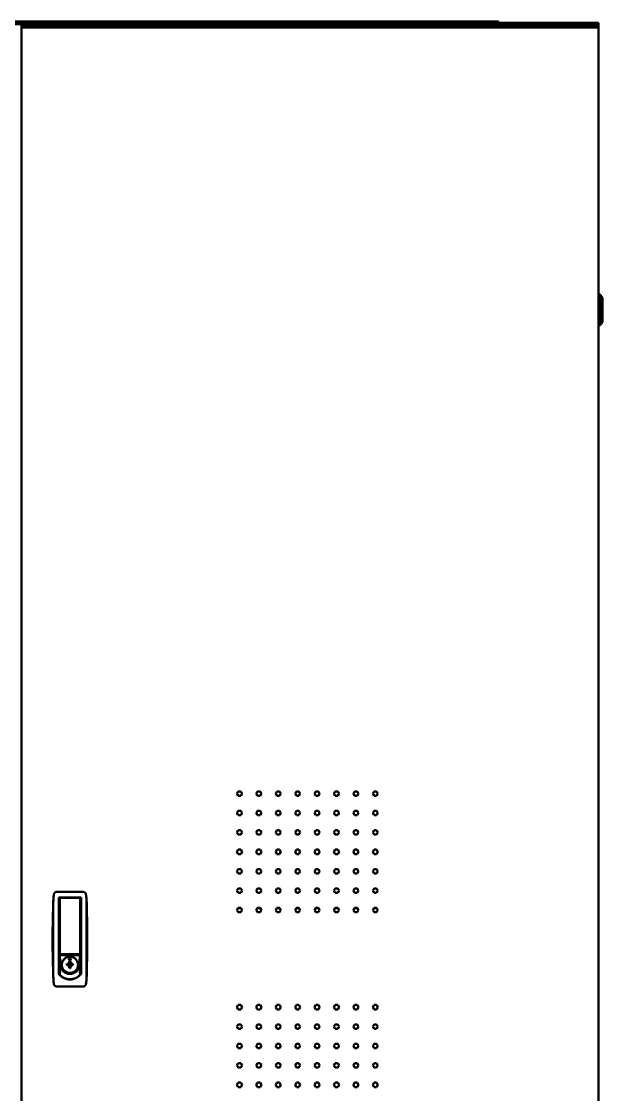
# Model space of a CAD drawing. Header units: millimetres. Extents: x 0 to 114, y -14 to 195.
# Drawn here: x 56.9 to 113.8, y 89.9 to 195 of the extents above; entities that cross this region are included whole.
import ezdxf

# ---------------------------------------------------------------- set-up
doc = ezdxf.new("R2010")
doc.units = ezdxf.units.MM
doc.layers.add('Visible (ANSI)', color=7, linetype='Continuous', lineweight=50)

msp = doc.modelspace()

# ---------------------------------------------------------------- linework, layer by layer
at = {"layer": 'Visible (ANSI)'}
for p, q in [((0.634, 194.878), (112.795, 194.878)), ((0.634, 194.726), (112.795, 194.726)), ((10.425, 195), (103.004, 195)), ((56.874, 194.599), (57.178, 194.599)), ((56.874, 194.599), (56.874, 194.447)), ((65.74, 194.599), (57.178, 194.599)), ((65.74, 194.599), (65.896, 194.599)), ((67.815, 194.599), (65.896, 194.599)), ((67.893, 194.599), (67.815, 194.599)), ((102.409, 194.599), (67.893, 194.599)), ((102.487, 194.599), (102.409, 194.599)), ((104.405, 194.599), (102.487, 194.599)), ((103.004, 195), (103.638, 195)), ((103.638, 194.878), (103.638, 195)), ((104.405, 194.599), (104.562, 194.599)), ((113.124, 194.599), (104.562, 194.599)), ((108.356, 194.599), (108.356, 194.726)), ((108.99, 194.726), (112.795, 194.726)), ((112.795, 194.878), (113.429, 194.878)), ((113.429, 194.726), (112.795, 194.726)), ((113.429, 194.726), (112.795, 194.726)), ((113.124, 194.599), (113.428, 194.599)), ((113.428, 194.447), (113.428, 194.599)), ((113.429, 194.726), (113.429, 194.878)), ((113.429, 194.726), (113.429, 194.422)), ((56.873, 10.298), (56.873, 194.422)), ((57.178, 194.422), (56.873, 194.422)), ((57.178, 194.447), (56.874, 194.447)), ((57.178, 194.447), (65.74, 194.447)), ((57.178, 194.422), (57.178, 194.447)), ((57.178, 194.422), (65.739, 194.422)), ((65.896, 194.422), (65.739, 194.422)), ((65.896, 194.447), (65.74, 194.447)), ((65.896, 194.447), (67.815, 194.447)), ((67.814, 194.422), (65.896, 194.422)), ((67.893, 194.422), (67.814, 194.422)), ((67.815, 194.447), (67.893, 194.447)), ((67.893, 194.447), (102.409, 194.447)), ((67.893, 194.422), (102.409, 194.422)), ((102.409, 194.447), (102.487, 194.447)), ((102.409, 194.422), (102.488, 194.422)), ((102.487, 194.447), (104.405, 194.447)), ((102.488, 194.422), (104.406, 194.422)), ((104.562, 194.447), (104.405, 194.447)), ((104.563, 194.422), (104.406, 194.422)), ((104.562, 194.447), (113.124, 194.447)), ((104.563, 194.422), (113.124, 194.422)), ((113.428, 194.447), (113.124, 194.447)), ((113.124, 194.422), (113.124, 194.447)), ((113.429, 194.422), (113.124, 194.422)), ((113.429, 194.422), (113.429, 10.298)), ((113.435, 168.239), (113.435, 165.243)), ((113.585, 168.239), (113.435, 168.239)), ((113.585, 168.239), (113.585, 165.243)), ((113.835, 167.94), (113.585, 168.239)), ((113.435, 167.84), (113.429, 167.84)), ((113.435, 167.22), (113.429, 167.22)), ((113.835, 167.94), (113.835, 165.543)), ((113.435, 166.262), (113.429, 166.262)), ((113.435, 165.643), (113.429, 165.643)), ((113.585, 165.243), (113.435, 165.243)), ((113.835, 165.543), (113.585, 165.243)), ((77.993, 119.364), (78.118, 119.58)), ((78.118, 119.148), (77.993, 119.364)), ((78.118, 119.58), (78.368, 119.58)), ((78.368, 119.148), (78.118, 119.148)), ((78.368, 119.58), (78.493, 119.364)), ((78.493, 119.364), (78.368, 119.148)), ((79.896, 119.364), (80.02, 119.58)), ((80.02, 119.148), (79.896, 119.364)), ((80.02, 119.58), (80.27, 119.58)), ((80.27, 119.148), (80.02, 119.148)), ((80.27, 119.58), (80.395, 119.364)), ((80.395, 119.364), (80.27, 119.148)), ((81.798, 119.364), (81.923, 119.58)), ((81.923, 119.148), (81.798, 119.364)), ((81.923, 119.58), (82.172, 119.58)), ((82.172, 119.148), (81.923, 119.148)), ((82.172, 119.58), (82.297, 119.364)), ((82.297, 119.364), (82.172, 119.148)), ((83.7, 119.364), (83.825, 119.58)), ((83.825, 119.148), (83.7, 119.364)), ((83.825, 119.58), (84.075, 119.58)), ((84.075, 119.148), (83.825, 119.148)), ((84.075, 119.58), (84.2, 119.364)), ((84.2, 119.364), (84.075, 119.148)), ((85.603, 119.364), (85.727, 119.58)), ((85.727, 119.148), (85.603, 119.364)), ((85.727, 119.58), (85.977, 119.58)), ((85.977, 119.148), (85.727, 119.148)), ((85.977, 119.58), (86.102, 119.364)), ((86.102, 119.364), (85.977, 119.148)), ((87.505, 119.364), (87.63, 119.58)), ((87.63, 119.148), (87.505, 119.364)), ((87.63, 119.58), (87.879, 119.58)), ((87.879, 119.148), (87.63, 119.148)), ((87.879, 119.58), (88.004, 119.364)), ((88.004, 119.364), (87.879, 119.148)), ((89.407, 119.364), (89.532, 119.58)), ((89.532, 119.148), (89.407, 119.364)), ((89.532, 119.58), (89.782, 119.58)), ((89.782, 119.148), (89.532, 119.148)), ((89.782, 119.58), (89.907, 119.364)), ((89.907, 119.364), (89.782, 119.148)), ((91.31, 119.364), (91.434, 119.58)), ((91.434, 119.148), (91.31, 119.364)), ((91.434, 119.58), (91.684, 119.58)), ((91.684, 119.148), (91.434, 119.148)), ((91.684, 119.58), (91.809, 119.364)), ((91.809, 119.364), (91.684, 119.148)), ((77.993, 117.462), (78.118, 117.678)), ((78.118, 117.245), (77.993, 117.462)), ((78.118, 117.678), (78.368, 117.678)), ((78.368, 117.245), (78.118, 117.245)), ((78.368, 117.678), (78.493, 117.462)), ((78.493, 117.462), (78.368, 117.245)), ((79.896, 117.462), (80.02, 117.678)), ((80.02, 117.245), (79.896, 117.462)), ((80.02, 117.678), (80.27, 117.678)), ((80.27, 117.245), (80.02, 117.245)), ((80.27, 117.678), (80.395, 117.462)), ((80.395, 117.462), (80.27, 117.245)), ((81.798, 117.462), (81.923, 117.678)), ((81.923, 117.245), (81.798, 117.462)), ((81.923, 117.678), (82.172, 117.678)), ((82.172, 117.245), (81.923, 117.245)), ((82.172, 117.678), (82.297, 117.462)), ((82.297, 117.462), (82.172, 117.245)), ((83.7, 117.462), (83.825, 117.678)), ((83.825, 117.245), (83.7, 117.462)), ((83.825, 117.678), (84.075, 117.678)), ((84.075, 117.245), (83.825, 117.245)), ((84.075, 117.678), (84.2, 117.462)), ((84.2, 117.462), (84.075, 117.245)), ((85.603, 117.462), (85.727, 117.678)), ((85.727, 117.245), (85.603, 117.462)), ((85.727, 117.678), (85.977, 117.678)), ((85.977, 117.245), (85.727, 117.245)), ((85.977, 117.678), (86.102, 117.462)), ((86.102, 117.462), (85.977, 117.245)), ((87.505, 117.462), (87.63, 117.678)), ((87.63, 117.245), (87.505, 117.462)), ((87.63, 117.678), (87.879, 117.678)), ((87.879, 117.245), (87.63, 117.245)), ((87.879, 117.678), (88.004, 117.462)), ((88.004, 117.462), (87.879, 117.245)), ((89.407, 117.462), (89.532, 117.678)), ((89.532, 117.245), (89.407, 117.462)), ((89.532, 117.678), (89.782, 117.678)), ((89.782, 117.245), (89.532, 117.245)), ((89.782, 117.678), (89.907, 117.462)), ((89.907, 117.462), (89.782, 117.245)), ((91.31, 117.462), (91.434, 117.678)), ((91.434, 117.245), (91.31, 117.462)), ((91.434, 117.678), (91.684, 117.678)), ((91.684, 117.245), (91.434, 117.245)), ((91.684, 117.678), (91.809, 117.462)), ((91.809, 117.462), (91.684, 117.245)), ((77.993, 115.559), (78.118, 115.776)), ((78.118, 115.776), (78.368, 115.776)), ((78.368, 115.776), (78.493, 115.559)), ((79.896, 115.559), (80.02, 115.776)), ((80.02, 115.776), (80.27, 115.776)), ((80.27, 115.776), (80.395, 115.559)), ((81.798, 115.559), (81.923, 115.776)), ((81.923, 115.776), (82.172, 115.776)), ((82.172, 115.776), (82.297, 115.559)), ((83.7, 115.559), (83.825, 115.776)), ((83.825, 115.776), (84.075, 115.776)), ((84.075, 115.776), (84.2, 115.559)), ((85.603, 115.559), (85.727, 115.776)), ((85.727, 115.776), (85.977, 115.776)), ((85.977, 115.776), (86.102, 115.559)), ((87.505, 115.559), (87.63, 115.776)), ((87.63, 115.776), (87.879, 115.776)), ((87.879, 115.776), (88.004, 115.559)), ((89.407, 115.559), (89.532, 115.776)), ((89.532, 115.776), (89.782, 115.776)), ((89.782, 115.776), (89.907, 115.559)), ((91.31, 115.559), (91.434, 115.776)), ((91.434, 115.776), (91.684, 115.776)), ((91.684, 115.776), (91.809, 115.559)), ((78.118, 115.343), (77.993, 115.559)), ((78.368, 115.343), (78.118, 115.343)), ((78.493, 115.559), (78.368, 115.343)), ((80.02, 115.343), (79.896, 115.559)), ((80.27, 115.343), (80.02, 115.343)), ((80.395, 115.559), (80.27, 115.343)), ((81.923, 115.343), (81.798, 115.559)), ((82.172, 115.343), (81.923, 115.343)), ((82.297, 115.559), (82.172, 115.343)), ((83.825, 115.343), (83.7, 115.559)), ((84.075, 115.343), (83.825, 115.343)), ((84.2, 115.559), (84.075, 115.343)), ((85.727, 115.343), (85.603, 115.559)), ((85.977, 115.343), (85.727, 115.343)), ((86.102, 115.559), (85.977, 115.343)), ((87.63, 115.343), (87.505, 115.559)), ((87.879, 115.343), (87.63, 115.343)), ((88.004, 115.559), (87.879, 115.343)), ((89.532, 115.343), (89.407, 115.559)), ((89.782, 115.343), (89.532, 115.343)), ((89.907, 115.559), (89.782, 115.343)), ((91.434, 115.343), (91.31, 115.559)), ((91.684, 115.343), (91.434, 115.343)), ((91.809, 115.559), (91.684, 115.343)), ((77.993, 113.657), (78.118, 113.873)), ((78.118, 113.441), (77.993, 113.657)), ((78.118, 113.873), (78.368, 113.873)), ((78.368, 113.873), (78.493, 113.657)), ((78.493, 113.657), (78.368, 113.441)), ((79.896, 113.657), (80.02, 113.873)), ((80.02, 113.441), (79.896, 113.657)), ((80.02, 113.873), (80.27, 113.873)), ((80.27, 113.873), (80.395, 113.657)), ((80.395, 113.657), (80.27, 113.441)), ((81.798, 113.657), (81.923, 113.873)), ((81.923, 113.441), (81.798, 113.657)), ((81.923, 113.873), (82.172, 113.873)), ((82.172, 113.873), (82.297, 113.657)), ((82.297, 113.657), (82.172, 113.441)), ((83.7, 113.657), (83.825, 113.873)), ((83.825, 113.441), (83.7, 113.657)), ((83.825, 113.873), (84.075, 113.873)), ((84.075, 113.873), (84.2, 113.657)), ((84.2, 113.657), (84.075, 113.441)), ((85.603, 113.657), (85.727, 113.873)), ((85.727, 113.441), (85.603, 113.657)), ((85.727, 113.873), (85.977, 113.873)), ((85.977, 113.873), (86.102, 113.657)), ((86.102, 113.657), (85.977, 113.441)), ((87.505, 113.657), (87.63, 113.873)), ((87.63, 113.441), (87.505, 113.657)), ((87.63, 113.873), (87.879, 113.873)), ((87.879, 113.873), (88.004, 113.657)), ((88.004, 113.657), (87.879, 113.441)), ((89.407, 113.657), (89.532, 113.873)), ((89.532, 113.441), (89.407, 113.657)), ((89.532, 113.873), (89.782, 113.873)), ((89.782, 113.873), (89.907, 113.657)), ((89.907, 113.657), (89.782, 113.441)), ((91.31, 113.657), (91.434, 113.873)), ((91.434, 113.441), (91.31, 113.657)), ((91.434, 113.873), (91.684, 113.873)), ((91.684, 113.873), (91.809, 113.657)), ((91.809, 113.657), (91.684, 113.441)), ((78.368, 113.441), (78.118, 113.441)), ((80.27, 113.441), (80.02, 113.441)), ((82.172, 113.441), (81.923, 113.441)), ((84.075, 113.441), (83.825, 113.441)), ((85.977, 113.441), (85.727, 113.441)), ((87.879, 113.441), (87.63, 113.441)), ((89.782, 113.441), (89.532, 113.441)), ((91.684, 113.441), (91.434, 113.441)), ((77.993, 111.755), (78.118, 111.971)), ((78.118, 111.538), (77.993, 111.755)), ((78.118, 111.971), (78.368, 111.971)), ((78.368, 111.538), (78.118, 111.538)), ((78.368, 111.971), (78.493, 111.755)), ((78.493, 111.755), (78.368, 111.538)), ((79.896, 111.755), (80.02, 111.971)), ((80.02, 111.538), (79.896, 111.755)), ((80.02, 111.971), (80.27, 111.971)), ((80.27, 111.538), (80.02, 111.538)), ((80.27, 111.971), (80.395, 111.755)), ((80.395, 111.755), (80.27, 111.538)), ((81.798, 111.755), (81.923, 111.971)), ((81.923, 111.538), (81.798, 111.755)), ((81.923, 111.971), (82.172, 111.971)), ((82.172, 111.538), (81.923, 111.538)), ((82.172, 111.971), (82.297, 111.755)), ((82.297, 111.755), (82.172, 111.538)), ((83.7, 111.755), (83.825, 111.971)), ((83.825, 111.538), (83.7, 111.755)), ((83.825, 111.971), (84.075, 111.971)), ((84.075, 111.538), (83.825, 111.538)), ((84.075, 111.971), (84.2, 111.755)), ((84.2, 111.755), (84.075, 111.538)), ((85.603, 111.755), (85.727, 111.971)), ((85.727, 111.538), (85.603, 111.755)), ((85.727, 111.971), (85.977, 111.971)), ((85.977, 111.538), (85.727, 111.538)), ((85.977, 111.971), (86.102, 111.755)), ((86.102, 111.755), (85.977, 111.538)), ((87.505, 111.755), (87.63, 111.971)), ((87.63, 111.538), (87.505, 111.755)), ((87.63, 111.971), (87.879, 111.971)), ((87.879, 111.538), (87.63, 111.538)), ((87.879, 111.971), (88.004, 111.755)), ((88.004, 111.755), (87.879, 111.538)), ((89.407, 111.755), (89.532, 111.971)), ((89.532, 111.538), (89.407, 111.755)), ((89.532, 111.971), (89.782, 111.971)), ((89.782, 111.538), (89.532, 111.538)), ((89.782, 111.971), (89.907, 111.755)), ((89.907, 111.755), (89.782, 111.538)), ((91.31, 111.755), (91.434, 111.971)), ((91.434, 111.538), (91.31, 111.755)), ((91.434, 111.971), (91.684, 111.971)), ((91.684, 111.538), (91.434, 111.538)), ((91.684, 111.971), (91.809, 111.755)), ((91.809, 111.755), (91.684, 111.538)), ((62.902, 109.736), (60.348, 109.736)), ((77.993, 109.852), (78.118, 110.069)), ((78.118, 109.636), (77.993, 109.852)), ((78.118, 110.069), (78.368, 110.069)), ((78.368, 109.636), (78.118, 109.636)), ((78.368, 110.069), (78.493, 109.852)), ((78.493, 109.852), (78.368, 109.636)), ((79.896, 109.852), (80.02, 110.069)), ((80.02, 109.636), (79.896, 109.852)), ((80.02, 110.069), (80.27, 110.069)), ((80.27, 109.636), (80.02, 109.636)), ((80.27, 110.069), (80.395, 109.852)), ((80.395, 109.852), (80.27, 109.636)), ((81.798, 109.852), (81.923, 110.069)), ((81.923, 109.636), (81.798, 109.852)), ((81.923, 110.069), (82.172, 110.069)), ((82.172, 109.636), (81.923, 109.636)), ((82.172, 110.069), (82.297, 109.852)), ((82.297, 109.852), (82.172, 109.636)), ((83.7, 109.852), (83.825, 110.069)), ((83.825, 109.636), (83.7, 109.852)), ((83.825, 110.069), (84.075, 110.069)), ((84.075, 109.636), (83.825, 109.636)), ((84.075, 110.069), (84.2, 109.852)), ((84.2, 109.852), (84.075, 109.636)), ((85.603, 109.852), (85.727, 110.069)), ((85.727, 109.636), (85.603, 109.852)), ((85.727, 110.069), (85.977, 110.069)), ((85.977, 109.636), (85.727, 109.636)), ((85.977, 110.069), (86.102, 109.852)), ((86.102, 109.852), (85.977, 109.636)), ((87.505, 109.852), (87.63, 110.069)), ((87.63, 109.636), (87.505, 109.852)), ((87.63, 110.069), (87.879, 110.069)), ((87.879, 109.636), (87.63, 109.636)), ((87.879, 110.069), (88.004, 109.852)), ((88.004, 109.852), (87.879, 109.636)), ((89.407, 109.852), (89.532, 110.069)), ((89.532, 109.636), (89.407, 109.852)), ((89.532, 110.069), (89.782, 110.069)), ((89.782, 109.636), (89.532, 109.636)), ((89.782, 110.069), (89.907, 109.852)), ((89.907, 109.852), (89.782, 109.636)), ((91.31, 109.852), (91.434, 110.069)), ((91.434, 109.636), (91.31, 109.852)), ((91.434, 110.069), (91.684, 110.069)), ((91.684, 109.636), (91.434, 109.636)), ((91.684, 110.069), (91.809, 109.852)), ((91.809, 109.852), (91.684, 109.636)), ((60.527, 101.71), (60.527, 109.186)), ((60.527, 109.186), (62.723, 109.186)), ((60.527, 108.887), (60.626, 108.887)), ((60.527, 108.388), (60.626, 108.388)), ((60.626, 109.087), (60.626, 108.569)), ((60.626, 105.092), (60.626, 108.569)), ((60.676, 109.136), (62.574, 109.136)), ((60.826, 109.142), (60.834, 109.186)), ((60.826, 109.142), (60.826, 109.136)), ((62.416, 109.186), (62.424, 109.142)), ((62.424, 109.136), (62.424, 109.142)), ((62.624, 108.569), (62.624, 109.087)), ((62.723, 108.887), (62.624, 108.887)), ((62.624, 108.569), (62.624, 105.092)), ((62.723, 108.388), (62.624, 108.388)), ((62.723, 101.71), (62.723, 109.186)), ((60.626, 108.122), (60.527, 108.122)), ((62.723, 108.122), (62.624, 108.122)), ((77.993, 107.95), (78.118, 108.166)), ((78.118, 107.734), (77.993, 107.95)), ((78.393, 108.122), (78.093, 108.122)), ((78.118, 108.166), (78.368, 108.166)), ((78.368, 107.734), (78.118, 107.734)), ((78.368, 108.166), (78.493, 107.95)), ((78.493, 107.95), (78.368, 107.734)), ((79.896, 107.95), (80.02, 108.166)), ((80.02, 107.734), (79.896, 107.95)), ((80.295, 108.122), (79.995, 108.122)), ((80.02, 108.166), (80.27, 108.166)), ((80.27, 107.734), (80.02, 107.734)), ((80.27, 108.166), (80.395, 107.95)), ((80.395, 107.95), (80.27, 107.734)), ((81.798, 107.95), (81.923, 108.166)), ((81.923, 107.734), (81.798, 107.95)), ((82.198, 108.122), (81.897, 108.122)), ((81.923, 108.166), (82.172, 108.166)), ((82.172, 107.734), (81.923, 107.734)), ((82.172, 108.166), (82.297, 107.95)), ((82.297, 107.95), (82.172, 107.734)), ((83.7, 107.95), (83.825, 108.166)), ((83.825, 107.734), (83.7, 107.95)), ((84.1, 108.122), (83.8, 108.122)), ((83.825, 108.166), (84.075, 108.166)), ((84.075, 107.734), (83.825, 107.734)), ((84.075, 108.166), (84.2, 107.95)), ((84.2, 107.95), (84.075, 107.734)), ((85.603, 107.95), (85.727, 108.166)), ((85.727, 107.734), (85.603, 107.95)), ((86.002, 108.122), (85.702, 108.122)), ((85.727, 108.166), (85.977, 108.166)), ((85.977, 107.734), (85.727, 107.734)), ((85.977, 108.166), (86.102, 107.95)), ((86.102, 107.95), (85.977, 107.734)), ((87.505, 107.95), (87.63, 108.166)), ((87.63, 107.734), (87.505, 107.95)), ((87.905, 108.122), (87.604, 108.122)), ((87.63, 108.166), (87.879, 108.166)), ((87.879, 107.734), (87.63, 107.734)), ((87.879, 108.166), (88.004, 107.95)), ((88.004, 107.95), (87.879, 107.734)), ((89.407, 107.95), (89.532, 108.166)), ((89.532, 107.734), (89.407, 107.95)), ((89.807, 108.122), (89.507, 108.122)), ((89.532, 108.166), (89.782, 108.166)), ((89.782, 107.734), (89.532, 107.734)), ((89.782, 108.166), (89.907, 107.95)), ((89.907, 107.95), (89.782, 107.734)), ((91.31, 107.95), (91.434, 108.166)), ((91.434, 107.734), (91.31, 107.95)), ((91.709, 108.122), (91.409, 108.122)), ((91.434, 108.166), (91.684, 108.166)), ((91.684, 107.734), (91.434, 107.734)), ((91.684, 108.166), (91.809, 107.95)), ((91.809, 107.95), (91.684, 107.734)), ((60.626, 106.64), (60.527, 106.64)), ((62.723, 106.64), (62.624, 106.64)), ((60.626, 105.641), (60.527, 105.641)), ((62.624, 105.641), (62.723, 105.641)), ((60.626, 103.694), (60.626, 105.092)), ((62.624, 105.092), (62.624, 103.694)), ((60.626, 103.894), (60.527, 103.894)), ((60.626, 103.295), (60.527, 103.295)), ((60.527, 103.095), (60.626, 103.095)), ((60.626, 103.534), (60.626, 103.694)), ((62.624, 103.534), (60.626, 103.534)), ((60.632, 103.474), (60.626, 103.534)), ((60.626, 103.534), (60.626, 103.458)), ((60.626, 103.458), (60.626, 103.335)), ((60.626, 103.335), (60.626, 103.213)), ((60.626, 103.213), (60.626, 103.09)), ((60.626, 103.09), (60.626, 102.844)), ((60.638, 103.413), (60.632, 103.474)), ((60.643, 103.353), (60.638, 103.413)), ((60.649, 103.293), (60.643, 103.353)), ((60.66, 103.173), (60.649, 103.293)), ((60.671, 103.053), (60.66, 103.173)), ((60.683, 102.933), (60.671, 103.053)), ((60.676, 103.644), (62.574, 103.644)), ((61.006, 103.644), (61.006, 103.58)), ((61.006, 103.58), (62.244, 103.58)), ((61.046, 103.58), (61.046, 103.644)), ((62.204, 103.644), (62.204, 103.58)), ((62.244, 103.58), (62.244, 103.644)), ((62.567, 102.933), (62.579, 103.053)), ((62.579, 103.053), (62.59, 103.173)), ((62.59, 103.173), (62.601, 103.293)), ((62.601, 103.293), (62.607, 103.353)), ((62.607, 103.353), (62.612, 103.413)), ((62.612, 103.413), (62.618, 103.474)), ((62.618, 103.474), (62.624, 103.534)), ((62.624, 103.894), (62.723, 103.894)), ((62.624, 103.694), (62.624, 103.534)), ((62.624, 103.534), (62.624, 103.458)), ((62.624, 103.458), (62.624, 103.335)), ((62.624, 103.335), (62.624, 103.213)), ((62.723, 103.295), (62.624, 103.295)), ((62.624, 103.213), (62.624, 103.09)), ((62.624, 103.095), (62.723, 103.095)), ((62.624, 103.09), (62.624, 102.844)), ((60.527, 102.196), (60.626, 102.196)), ((60.626, 102.844), (60.626, 102.599)), ((60.626, 102.599), (60.626, 102.353)), ((60.716, 102.572), (60.626, 101.617)), ((60.626, 102.353), (60.626, 102.108)), ((60.626, 102.108), (60.626, 101.863)), ((60.694, 102.813), (60.683, 102.933)), ((60.705, 102.692), (60.694, 102.813)), ((60.716, 102.572), (60.705, 102.692)), ((60.829, 102.572), (60.829, 102.595)), ((60.909, 102.196), (60.929, 102.196)), ((60.991, 102.103), (60.991, 102.082)), ((61.325, 102.675), (61.325, 102.552)), ((61.436, 102.675), (61.325, 102.675)), ((61.354, 102.552), (61.325, 102.675)), ((61.325, 102.552), (61.436, 102.552)), ((61.543, 102.737), (61.436, 102.675)), ((61.444, 102.547), (61.436, 102.675)), ((61.436, 102.552), (61.543, 102.49)), ((61.575, 102.599), (61.464, 102.535)), ((61.564, 102.856), (61.543, 102.737)), ((61.575, 102.599), (61.543, 102.737)), ((61.543, 102.49), (61.564, 102.371)), ((61.575, 102.395), (61.543, 102.49)), ((61.569, 102.964), (61.564, 102.856)), ((61.6, 102.736), (61.564, 102.856)), ((61.564, 102.371), (61.569, 102.263)), ((61.598, 102.263), (61.564, 102.371)), ((61.681, 102.964), (61.569, 102.964)), ((61.603, 102.813), (61.569, 102.964)), ((61.569, 102.263), (61.681, 102.263)), ((61.6, 102.736), (61.575, 102.599)), ((61.575, 102.395), (61.599, 102.263)), ((61.603, 102.813), (61.6, 102.736)), ((61.647, 102.813), (61.603, 102.813)), ((61.647, 102.813), (61.681, 102.964)), ((61.65, 102.736), (61.647, 102.813)), ((61.65, 102.736), (61.686, 102.856)), ((61.675, 102.599), (61.65, 102.736)), ((61.651, 102.263), (61.675, 102.395)), ((61.652, 102.263), (61.686, 102.371)), ((61.675, 102.599), (61.707, 102.737)), ((61.786, 102.535), (61.675, 102.599)), ((61.675, 102.395), (61.707, 102.49)), ((61.686, 102.856), (61.681, 102.964)), ((61.681, 102.263), (61.686, 102.371)), ((61.707, 102.737), (61.686, 102.856)), ((61.686, 102.371), (61.707, 102.49)), ((61.814, 102.675), (61.707, 102.737)), ((61.707, 102.49), (61.814, 102.552)), ((61.806, 102.547), (61.814, 102.675)), ((61.925, 102.675), (61.814, 102.675)), ((61.814, 102.552), (61.925, 102.552)), ((61.896, 102.552), (61.925, 102.675)), ((61.925, 102.552), (61.925, 102.675)), ((62.259, 102.103), (62.259, 102.082)), ((62.321, 102.196), (62.341, 102.196)), ((62.421, 102.572), (62.421, 102.595)), ((62.534, 102.572), (62.545, 102.692)), ((62.534, 102.572), (62.624, 101.617)), ((62.545, 102.692), (62.556, 102.813)), ((62.556, 102.813), (62.567, 102.933)), ((62.624, 102.844), (62.624, 102.599)), ((62.624, 102.599), (62.624, 102.353)), ((62.624, 102.353), (62.624, 102.108)), ((62.624, 102.196), (62.723, 102.196)), ((62.624, 102.108), (62.624, 101.863)), ((60.626, 101.863), (60.626, 101.617)), ((60.626, 101.617), (60.626, 101.591)), ((61.625, 101.17), (61.402, 101.17)), ((61.848, 101.17), (61.625, 101.17)), ((62.624, 101.863), (62.624, 101.617)), ((62.624, 101.617), (62.624, 101.591)), ((60.348, 100.449), (62.902, 100.449)), ((77.993, 98.438), (78.118, 98.655)), ((78.118, 98.222), (77.993, 98.438)), ((78.118, 98.655), (78.368, 98.655)), ((78.368, 98.222), (78.118, 98.222)), ((78.368, 98.655), (78.493, 98.438)), ((78.493, 98.438), (78.368, 98.222)), ((79.896, 98.438), (80.02, 98.655)), ((80.02, 98.222), (79.896, 98.438)), ((80.02, 98.655), (80.27, 98.655)), ((80.27, 98.222), (80.02, 98.222)), ((80.27, 98.655), (80.395, 98.438)), ((80.395, 98.438), (80.27, 98.222)), ((81.798, 98.438), (81.923, 98.655)), ((81.923, 98.222), (81.798, 98.438)), ((81.923, 98.655), (82.172, 98.655)), ((82.172, 98.222), (81.923, 98.222)), ((82.172, 98.655), (82.297, 98.438)), ((82.297, 98.438), (82.172, 98.222)), ((83.7, 98.438), (83.825, 98.655)), ((83.825, 98.222), (83.7, 98.438)), ((83.825, 98.655), (84.075, 98.655)), ((84.075, 98.222), (83.825, 98.222)), ((84.075, 98.655), (84.2, 98.438)), ((84.2, 98.438), (84.075, 98.222)), ((85.603, 98.438), (85.727, 98.655)), ((85.727, 98.222), (85.603, 98.438)), ((85.727, 98.655), (85.977, 98.655)), ((85.977, 98.222), (85.727, 98.222)), ((85.977, 98.655), (86.102, 98.438)), ((86.102, 98.438), (85.977, 98.222)), ((87.505, 98.438), (87.63, 98.655)), ((87.63, 98.222), (87.505, 98.438)), ((87.63, 98.655), (87.879, 98.655)), ((87.879, 98.222), (87.63, 98.222)), ((87.879, 98.655), (88.004, 98.438)), ((88.004, 98.438), (87.879, 98.222)), ((89.407, 98.438), (89.532, 98.655)), ((89.532, 98.222), (89.407, 98.438)), ((89.532, 98.655), (89.782, 98.655)), ((89.782, 98.222), (89.532, 98.222)), ((89.782, 98.655), (89.907, 98.438)), ((89.907, 98.438), (89.782, 98.222)), ((91.31, 98.438), (91.434, 98.655)), ((91.434, 98.222), (91.31, 98.438)), ((91.434, 98.655), (91.684, 98.655)), ((91.684, 98.222), (91.434, 98.222)), ((91.684, 98.655), (91.809, 98.438)), ((91.809, 98.438), (91.684, 98.222)), ((77.993, 96.536), (78.118, 96.752)), ((78.118, 96.752), (78.368, 96.752)), ((78.368, 96.752), (78.493, 96.536)), ((79.896, 96.536), (80.02, 96.752)), ((80.02, 96.752), (80.27, 96.752)), ((80.27, 96.752), (80.395, 96.536)), ((81.798, 96.536), (81.923, 96.752)), ((81.923, 96.752), (82.172, 96.752)), ((82.172, 96.752), (82.297, 96.536)), ((83.7, 96.536), (83.825, 96.752)), ((83.825, 96.752), (84.075, 96.752)), ((84.075, 96.752), (84.2, 96.536)), ((85.603, 96.536), (85.727, 96.752)), ((85.727, 96.752), (85.977, 96.752)), ((85.977, 96.752), (86.102, 96.536)), ((87.505, 96.536), (87.63, 96.752)), ((87.63, 96.752), (87.879, 96.752)), ((87.879, 96.752), (88.004, 96.536)), ((89.407, 96.536), (89.532, 96.752)), ((89.532, 96.752), (89.782, 96.752)), ((89.782, 96.752), (89.907, 96.536)), ((91.31, 96.536), (91.434, 96.752)), ((91.434, 96.752), (91.684, 96.752)), ((91.684, 96.752), (91.809, 96.536)), ((78.118, 96.32), (77.993, 96.536)), ((78.368, 96.32), (78.118, 96.32)), ((78.493, 96.536), (78.368, 96.32)), ((80.02, 96.32), (79.896, 96.536)), ((80.27, 96.32), (80.02, 96.32)), ((80.395, 96.536), (80.27, 96.32)), ((81.923, 96.32), (81.798, 96.536)), ((82.172, 96.32), (81.923, 96.32)), ((82.297, 96.536), (82.172, 96.32)), ((83.825, 96.32), (83.7, 96.536)), ((84.075, 96.32), (83.825, 96.32)), ((84.2, 96.536), (84.075, 96.32)), ((85.727, 96.32), (85.603, 96.536)), ((85.977, 96.32), (85.727, 96.32)), ((86.102, 96.536), (85.977, 96.32)), ((87.63, 96.32), (87.505, 96.536)), ((87.879, 96.32), (87.63, 96.32)), ((88.004, 96.536), (87.879, 96.32)), ((89.532, 96.32), (89.407, 96.536)), ((89.782, 96.32), (89.532, 96.32)), ((89.907, 96.536), (89.782, 96.32)), ((91.434, 96.32), (91.31, 96.536)), ((91.684, 96.32), (91.434, 96.32)), ((91.809, 96.536), (91.684, 96.32)), ((77.993, 94.634), (78.118, 94.85)), ((78.118, 94.418), (77.993, 94.634)), ((78.118, 94.85), (78.368, 94.85)), ((78.368, 94.85), (78.493, 94.634)), ((78.493, 94.634), (78.368, 94.418)), ((79.896, 94.634), (80.02, 94.85)), ((80.02, 94.418), (79.896, 94.634)), ((80.02, 94.85), (80.27, 94.85)), ((80.27, 94.85), (80.395, 94.634)), ((80.395, 94.634), (80.27, 94.418)), ((81.798, 94.634), (81.923, 94.85)), ((81.923, 94.418), (81.798, 94.634)), ((81.923, 94.85), (82.172, 94.85)), ((82.172, 94.85), (82.297, 94.634)), ((82.297, 94.634), (82.172, 94.418)), ((83.7, 94.634), (83.825, 94.85)), ((83.825, 94.418), (83.7, 94.634)), ((83.825, 94.85), (84.075, 94.85)), ((84.075, 94.85), (84.2, 94.634)), ((84.2, 94.634), (84.075, 94.418)), ((85.603, 94.634), (85.727, 94.85)), ((85.727, 94.418), (85.603, 94.634)), ((85.727, 94.85), (85.977, 94.85)), ((85.977, 94.85), (86.102, 94.634)), ((86.102, 94.634), (85.977, 94.418)), ((87.505, 94.634), (87.63, 94.85)), ((87.63, 94.418), (87.505, 94.634)), ((87.63, 94.85), (87.879, 94.85)), ((87.879, 94.85), (88.004, 94.634)), ((88.004, 94.634), (87.879, 94.418)), ((89.407, 94.634), (89.532, 94.85)), ((89.532, 94.418), (89.407, 94.634)), ((89.532, 94.85), (89.782, 94.85)), ((89.782, 94.85), (89.907, 94.634)), ((89.907, 94.634), (89.782, 94.418)), ((91.31, 94.634), (91.434, 94.85)), ((91.434, 94.418), (91.31, 94.634)), ((91.434, 94.85), (91.684, 94.85)), ((91.684, 94.85), (91.809, 94.634)), ((91.809, 94.634), (91.684, 94.418)), ((78.368, 94.418), (78.118, 94.418)), ((80.27, 94.418), (80.02, 94.418)), ((82.172, 94.418), (81.923, 94.418)), ((84.075, 94.418), (83.825, 94.418)), ((85.977, 94.418), (85.727, 94.418)), ((87.879, 94.418), (87.63, 94.418)), ((89.782, 94.418), (89.532, 94.418)), ((91.684, 94.418), (91.434, 94.418)), ((77.993, 92.732), (78.118, 92.948)), ((78.118, 92.515), (77.993, 92.732)), ((78.118, 92.948), (78.368, 92.948)), ((78.368, 92.515), (78.118, 92.515)), ((78.368, 92.948), (78.493, 92.732)), ((78.493, 92.732), (78.368, 92.515)), ((79.896, 92.732), (80.02, 92.948)), ((80.02, 92.515), (79.896, 92.732)), ((80.02, 92.948), (80.27, 92.948)), ((80.27, 92.515), (80.02, 92.515)), ((80.27, 92.948), (80.395, 92.732)), ((80.395, 92.732), (80.27, 92.515)), ((81.798, 92.732), (81.923, 92.948)), ((81.923, 92.515), (81.798, 92.732)), ((81.923, 92.948), (82.172, 92.948)), ((82.172, 92.515), (81.923, 92.515)), ((82.172, 92.948), (82.297, 92.732)), ((82.297, 92.732), (82.172, 92.515)), ((83.7, 92.732), (83.825, 92.948)), ((83.825, 92.515), (83.7, 92.732)), ((83.825, 92.948), (84.075, 92.948)), ((84.075, 92.515), (83.825, 92.515)), ((84.075, 92.948), (84.2, 92.732)), ((84.2, 92.732), (84.075, 92.515)), ((85.603, 92.732), (85.727, 92.948)), ((85.727, 92.515), (85.603, 92.732)), ((85.727, 92.948), (85.977, 92.948)), ((85.977, 92.515), (85.727, 92.515)), ((85.977, 92.948), (86.102, 92.732)), ((86.102, 92.732), (85.977, 92.515)), ((87.505, 92.732), (87.63, 92.948)), ((87.63, 92.515), (87.505, 92.732)), ((87.63, 92.948), (87.879, 92.948)), ((87.879, 92.515), (87.63, 92.515)), ((87.879, 92.948), (88.004, 92.732)), ((88.004, 92.732), (87.879, 92.515)), ((89.407, 92.732), (89.532, 92.948)), ((89.532, 92.515), (89.407, 92.732)), ((89.532, 92.948), (89.782, 92.948)), ((89.782, 92.515), (89.532, 92.515)), ((89.782, 92.948), (89.907, 92.732)), ((89.907, 92.732), (89.782, 92.515)), ((91.31, 92.732), (91.434, 92.948)), ((91.434, 92.515), (91.31, 92.732)), ((91.434, 92.948), (91.684, 92.948)), ((91.684, 92.515), (91.434, 92.515)), ((91.684, 92.948), (91.809, 92.732)), ((91.809, 92.732), (91.684, 92.515)), ((77.993, 90.829), (78.118, 91.045)), ((78.118, 90.613), (77.993, 90.829)), ((78.118, 91.045), (78.368, 91.045)), ((78.368, 90.613), (78.118, 90.613)), ((78.368, 91.045), (78.493, 90.829)), ((78.493, 90.829), (78.368, 90.613)), ((79.896, 90.829), (80.02, 91.045)), ((80.02, 90.613), (79.896, 90.829)), ((80.02, 91.045), (80.27, 91.045)), ((80.27, 90.613), (80.02, 90.613)), ((80.27, 91.045), (80.395, 90.829)), ((80.395, 90.829), (80.27, 90.613)), ((81.798, 90.829), (81.923, 91.045)), ((81.923, 90.613), (81.798, 90.829)), ((81.923, 91.045), (82.172, 91.045)), ((82.172, 90.613), (81.923, 90.613)), ((82.172, 91.045), (82.297, 90.829)), ((82.297, 90.829), (82.172, 90.613)), ((83.7, 90.829), (83.825, 91.045)), ((83.825, 90.613), (83.7, 90.829)), ((83.825, 91.045), (84.075, 91.045)), ((84.075, 90.613), (83.825, 90.613)), ((84.075, 91.045), (84.2, 90.829)), ((84.2, 90.829), (84.075, 90.613)), ((85.603, 90.829), (85.727, 91.045)), ((85.727, 90.613), (85.603, 90.829)), ((85.727, 91.045), (85.977, 91.045)), ((85.977, 90.613), (85.727, 90.613)), ((85.977, 91.045), (86.102, 90.829)), ((86.102, 90.829), (85.977, 90.613)), ((87.505, 90.829), (87.63, 91.045)), ((87.63, 90.613), (87.505, 90.829)), ((87.63, 91.045), (87.879, 91.045)), ((87.879, 90.613), (87.63, 90.613)), ((87.879, 91.045), (88.004, 90.829)), ((88.004, 90.829), (87.879, 90.613)), ((89.407, 90.829), (89.532, 91.045)), ((89.532, 90.613), (89.407, 90.829)), ((89.532, 91.045), (89.782, 91.045)), ((89.782, 90.613), (89.532, 90.613)), ((89.782, 91.045), (89.907, 90.829)), ((89.907, 90.829), (89.782, 90.613)), ((91.31, 90.829), (91.434, 91.045)), ((91.434, 90.613), (91.31, 90.829)), ((91.434, 91.045), (91.684, 91.045)), ((91.684, 90.613), (91.434, 90.613)), ((91.684, 91.045), (91.809, 90.829)), ((91.809, 90.829), (91.684, 90.613))]:
    msp.add_line(p, q, dxfattribs=at)
for centre, start, end in [((60.676, 109.087), 90, 180), ((62.574, 109.087), 0, 90)]:
    msp.add_arc(centre, 0.0499, start, end, dxfattribs=at)
for centre, major_axis, start_param, end_param in [((61.625, 102.572), (-0.814, 0), 5.4994331, 7.8539816), ((61.625, 103.158), (-0.0999, 0), 3.1415927, 6.2831853), ((61.625, 103.158), (0.0999, 0), 3.1415927, 6.2831853), ((61.625, 102.572), (0.814, 0), 4.712389, 7.0669375), ((61.625, 102.572), (-0.796, 0), 0, 1.5707963), ((61.625, 102.147), (-0.814, 0), 5.9698299, 6.0111114), ((61.625, 102.082), (-0.634, 0), 0, 0.0109605), ((61.625, 102.572), (0.796, 0), 4.712389, 6.2831853), ((61.625, 102.082), (0.634, 0), 6.2722249, 6.2831853), ((61.625, 102.147), (0.814, 0), 0.2720739, 0.3133554)]:
    msp.add_ellipse(centre, major_axis=major_axis, ratio=0.9733725, start_param=start_param, end_param=end_param, dxfattribs=at)
for points in [[(60.054, 109.494), (60.023, 109.337), (60.005, 109.177), (59.999, 109.017)], [(60.054, 109.494), (60.027, 109.355), (60.009, 109.213), (60.003, 109.071)], [(63.246, 109.071), (63.241, 109.213), (63.223, 109.355), (63.196, 109.494)], [(63.196, 109.494), (63.227, 109.337), (63.245, 109.177), (63.251, 109.017)], [(59.999, 109.017), (59.951, 107.709), (59.927, 106.401), (59.927, 105.092)], [(59.927, 105.092), (59.927, 103.784), (59.951, 102.475), (59.999, 101.168)], [(60.731, 102.411), (60.721, 102.464), (60.716, 102.518), (60.716, 102.572)], [(60.731, 102.411), (60.742, 102.355), (60.758, 102.3), (60.78, 102.247)], [(60.78, 102.247), (60.803, 102.191), (60.831, 102.138), (60.864, 102.088)], [(60.864, 102.088), (60.899, 102.037), (60.938, 101.99), (60.982, 101.947)], [(62.268, 101.947), (62.312, 101.99), (62.351, 102.037), (62.386, 102.088)], [(62.386, 102.088), (62.419, 102.138), (62.447, 102.191), (62.47, 102.247)], [(62.47, 102.247), (62.492, 102.3), (62.508, 102.355), (62.519, 102.411)], [(62.519, 102.411), (62.529, 102.464), (62.534, 102.518), (62.534, 102.572)], [(59.999, 101.168), (60.005, 101.007), (60.023, 100.848), (60.054, 100.69)], [(60.003, 101.114), (60.009, 100.972), (60.027, 100.83), (60.054, 100.69)], [(60.626, 101.617), (60.657, 101.583), (60.689, 101.55), (60.724, 101.519)], [(60.832, 101.43), (60.794, 101.458), (60.758, 101.487), (60.724, 101.519)], [(60.951, 101.352), (60.91, 101.376), (60.87, 101.402), (60.832, 101.43)], [(61.078, 101.287), (61.034, 101.306), (60.992, 101.328), (60.951, 101.352)], [(60.982, 101.947), (61.027, 101.904), (61.075, 101.865), (61.128, 101.832)], [(61.211, 101.235), (61.166, 101.25), (61.121, 101.267), (61.078, 101.287)], [(61.128, 101.832), (61.179, 101.799), (61.234, 101.772), (61.29, 101.75)], [(61.348, 101.199), (61.302, 101.208), (61.256, 101.221), (61.211, 101.235)], [(61.29, 101.75), (61.345, 101.729), (61.402, 101.713), (61.46, 101.703)], [(61.487, 101.177), (61.44, 101.182), (61.394, 101.189), (61.348, 101.199)], [(61.625, 101.688), (61.57, 101.688), (61.514, 101.693), (61.46, 101.703)], [(61.487, 101.177), (61.533, 101.172), (61.579, 101.17), (61.625, 101.17)], [(61.625, 101.688), (61.68, 101.688), (61.736, 101.693), (61.79, 101.703)], [(61.763, 101.177), (61.717, 101.172), (61.671, 101.17), (61.625, 101.17)], [(61.763, 101.177), (61.809, 101.182), (61.856, 101.189), (61.902, 101.199)], [(61.79, 101.703), (61.848, 101.713), (61.905, 101.729), (61.959, 101.75)], [(61.902, 101.199), (61.948, 101.208), (61.994, 101.221), (62.039, 101.235)], [(61.959, 101.75), (62.016, 101.772), (62.071, 101.799), (62.122, 101.832)], [(62.039, 101.235), (62.084, 101.25), (62.129, 101.267), (62.172, 101.287)], [(62.122, 101.832), (62.175, 101.865), (62.223, 101.904), (62.268, 101.947)], [(62.172, 101.287), (62.216, 101.306), (62.258, 101.328), (62.299, 101.352)], [(62.299, 101.352), (62.34, 101.376), (62.38, 101.402), (62.418, 101.43)], [(62.418, 101.43), (62.456, 101.458), (62.492, 101.487), (62.526, 101.519)], [(62.624, 101.617), (62.593, 101.583), (62.56, 101.55), (62.526, 101.519)], [(63.251, 101.168), (63.245, 101.007), (63.227, 100.848), (63.196, 100.69)], [(63.196, 100.69), (63.223, 100.83), (63.241, 100.972), (63.246, 101.114)]]:
    msp.add_open_spline(points, degree=3, dxfattribs=at)
for points, knots in [([(60.348, 109.736), (60.313, 109.736), (60.28, 109.73), (60.214, 109.706), (60.184, 109.689), (60.144, 109.656), (60.132, 109.644), (60.11, 109.618), (60.1, 109.604), (60.073, 109.56), (60.061, 109.528), (60.054, 109.494)], [0, 0, 0, 0, 0.0010286499, 0.0010286499, 0.0020572997, 0.0020572997, 0.0025716246, 0.0025716246, 0.0030859496, 0.0030859496, 0.0041145994, 0.0041145994, 0.0041145994, 0.0041145994]), ([(63.196, 109.494), (63.189, 109.528), (63.177, 109.56), (63.141, 109.619), (63.119, 109.646), (63.065, 109.69), (63.035, 109.706), (62.97, 109.73), (62.937, 109.736), (62.902, 109.736)], [0, 0, 0, 0, 0.0010285435, 0.0010285435, 0.002057087, 0.002057087, 0.0030856305, 0.0030856305, 0.004114174, 0.004114174, 0.004114174, 0.004114174]), ([(60.003, 109.071), (59.995, 108.74), (59.991, 108.408), (59.987, 107.745), (59.987, 107.414), (59.988, 106.751), (59.989, 106.419), (59.99, 105.756), (59.991, 105.092), (59.99, 104.429), (59.989, 103.765), (59.988, 103.433), (59.987, 102.77), (59.987, 102.439), (59.991, 101.776), (59.995, 101.445), (60.003, 101.114)], [0, 0, 0, 0, 0.009968477, 0.009968477, 0.019936954, 0.019936954, 0.02990543, 0.02990543, 0.039873907, 0.049842384, 0.049842384, 0.059810861, 0.059810861, 0.069779337, 0.069779337, 0.079747814, 0.079747814, 0.079747814, 0.079747814]), ([(63.246, 101.114), (63.255, 101.445), (63.259, 101.776), (63.263, 102.439), (63.263, 102.77), (63.262, 103.434), (63.261, 103.765), (63.26, 104.429), (63.259, 105.092), (63.26, 105.756), (63.261, 106.419), (63.262, 106.751), (63.263, 107.414), (63.263, 107.746), (63.259, 108.408), (63.255, 108.739), (63.246, 109.071)], [0, 0, 0, 0, 0.009968477, 0.009968477, 0.019936954, 0.019936954, 0.02990543, 0.02990543, 0.039873907, 0.049842384, 0.049842384, 0.059810861, 0.059810861, 0.069779337, 0.069779337, 0.079747814, 0.079747814, 0.079747814, 0.079747814]), ([(63.251, 109.017), (63.299, 107.709), (63.323, 106.401), (63.323, 103.784), (63.299, 102.475), (63.251, 101.168)], [0, 0, 0, 0, 0.039312206, 0.039312206, 0.078624411, 0.078624411, 0.078624411, 0.078624411]), ([(60.676, 103.644), (60.668, 103.644), (60.661, 103.646), (60.648, 103.653), (60.642, 103.657), (60.63, 103.672), (60.626, 103.683), (60.626, 103.694)], [0, 0, 0, 0, 0.00023609437, 0.00023609437, 0.00047218875, 0.00047218875, 0.0009443775, 0.0009443775, 0.0009443775, 0.0009443775]), ([(60.829, 102.595), (60.829, 102.677), (60.842, 102.758), (60.894, 102.914), (60.932, 102.987), (61.03, 103.119), (61.09, 103.177), (61.225, 103.272), (61.3, 103.31), (61.459, 103.36), (61.542, 103.372), (61.625, 103.372)], [6.2831853, 6.2831853, 6.2831853, 6.2831853, 6.5973446, 6.5973446, 6.9115038, 6.9115038, 7.2256631, 7.2256631, 7.5398224, 7.5398224, 7.8539816, 7.8539816, 7.8539816, 7.8539816]), ([(61.625, 103.372), (61.708, 103.372), (61.791, 103.36), (61.95, 103.31), (62.025, 103.272), (62.16, 103.177), (62.22, 103.119), (62.318, 102.987), (62.356, 102.914), (62.408, 102.758), (62.421, 102.677), (62.421, 102.595)], [1.5707963, 1.5707963, 1.5707963, 1.5707963, 1.8849556, 1.8849556, 2.1991149, 2.1991149, 2.5132741, 2.5132741, 2.8274334, 2.8274334, 3.1415927, 3.1415927, 3.1415927, 3.1415927]), ([(62.624, 103.694), (62.624, 103.683), (62.62, 103.672), (62.608, 103.657), (62.602, 103.653), (62.589, 103.646), (62.582, 103.644), (62.574, 103.644)], [-0.00000447276, -0.00000447276, -0.00000447276, -0.00000447276, 0.00046559782, 0.00046559782, 0.00070063311, 0.00070063311, 0.0009356684, 0.0009356684, 0.0009356684, 0.0009356684]), ([(61.625, 101.151), (61.518, 101.151), (61.412, 101.164), (61.258, 101.201), (61.206, 101.217), (61.106, 101.254), (61.057, 101.276), (60.963, 101.324), (60.918, 101.351), (60.829, 101.41), (60.786, 101.443), (60.664, 101.547), (60.591, 101.624), (60.527, 101.71)], [0, 0, 0, 0, 0.003182148, 0.003182148, 0.004773222, 0.004773222, 0.006364296, 0.006364296, 0.007955369, 0.007955369, 0.009546443, 0.009546443, 0.012728591, 0.012728591, 0.012728591, 0.012728591]), ([(62.723, 101.71), (62.659, 101.624), (62.586, 101.547), (62.465, 101.444), (62.423, 101.412), (62.333, 101.352), (62.288, 101.325), (62.146, 101.252), (62.047, 101.215), (61.891, 101.177), (61.838, 101.167), (61.732, 101.154), (61.679, 101.151), (61.625, 101.151)], [0, 0, 0, 0, 0.003181208, 0.003181208, 0.004771812, 0.004771812, 0.006362417, 0.006362417, 0.009543625, 0.009543625, 0.011134229, 0.011134229, 0.012724833, 0.012724833, 0.012724833, 0.012724833]), ([(60.054, 100.69), (60.061, 100.656), (60.073, 100.624), (60.109, 100.565), (60.131, 100.539), (60.185, 100.495), (60.215, 100.478), (60.28, 100.455), (60.313, 100.449), (60.348, 100.449)], [0, 0, 0, 0, 0.0010285436, 0.0010285436, 0.0020570872, 0.0020570872, 0.0030856307, 0.0030856307, 0.0041141743, 0.0041141743, 0.0041141743, 0.0041141743]), ([(62.902, 100.449), (62.937, 100.449), (62.97, 100.455), (63.036, 100.478), (63.066, 100.495), (63.106, 100.528), (63.118, 100.54), (63.14, 100.566), (63.15, 100.58), (63.177, 100.624), (63.189, 100.656), (63.196, 100.69)], [0, 0, 0, 0, 0.0010286498, 0.0010286498, 0.0020572996, 0.0020572996, 0.0025716244, 0.0025716244, 0.0030859493, 0.0030859493, 0.0041145991, 0.0041145991, 0.0041145991, 0.0041145991])]:
    msp.add_open_spline(points, degree=3, knots=knots, dxfattribs=at)

doc.saveas('drawing.dxf')
